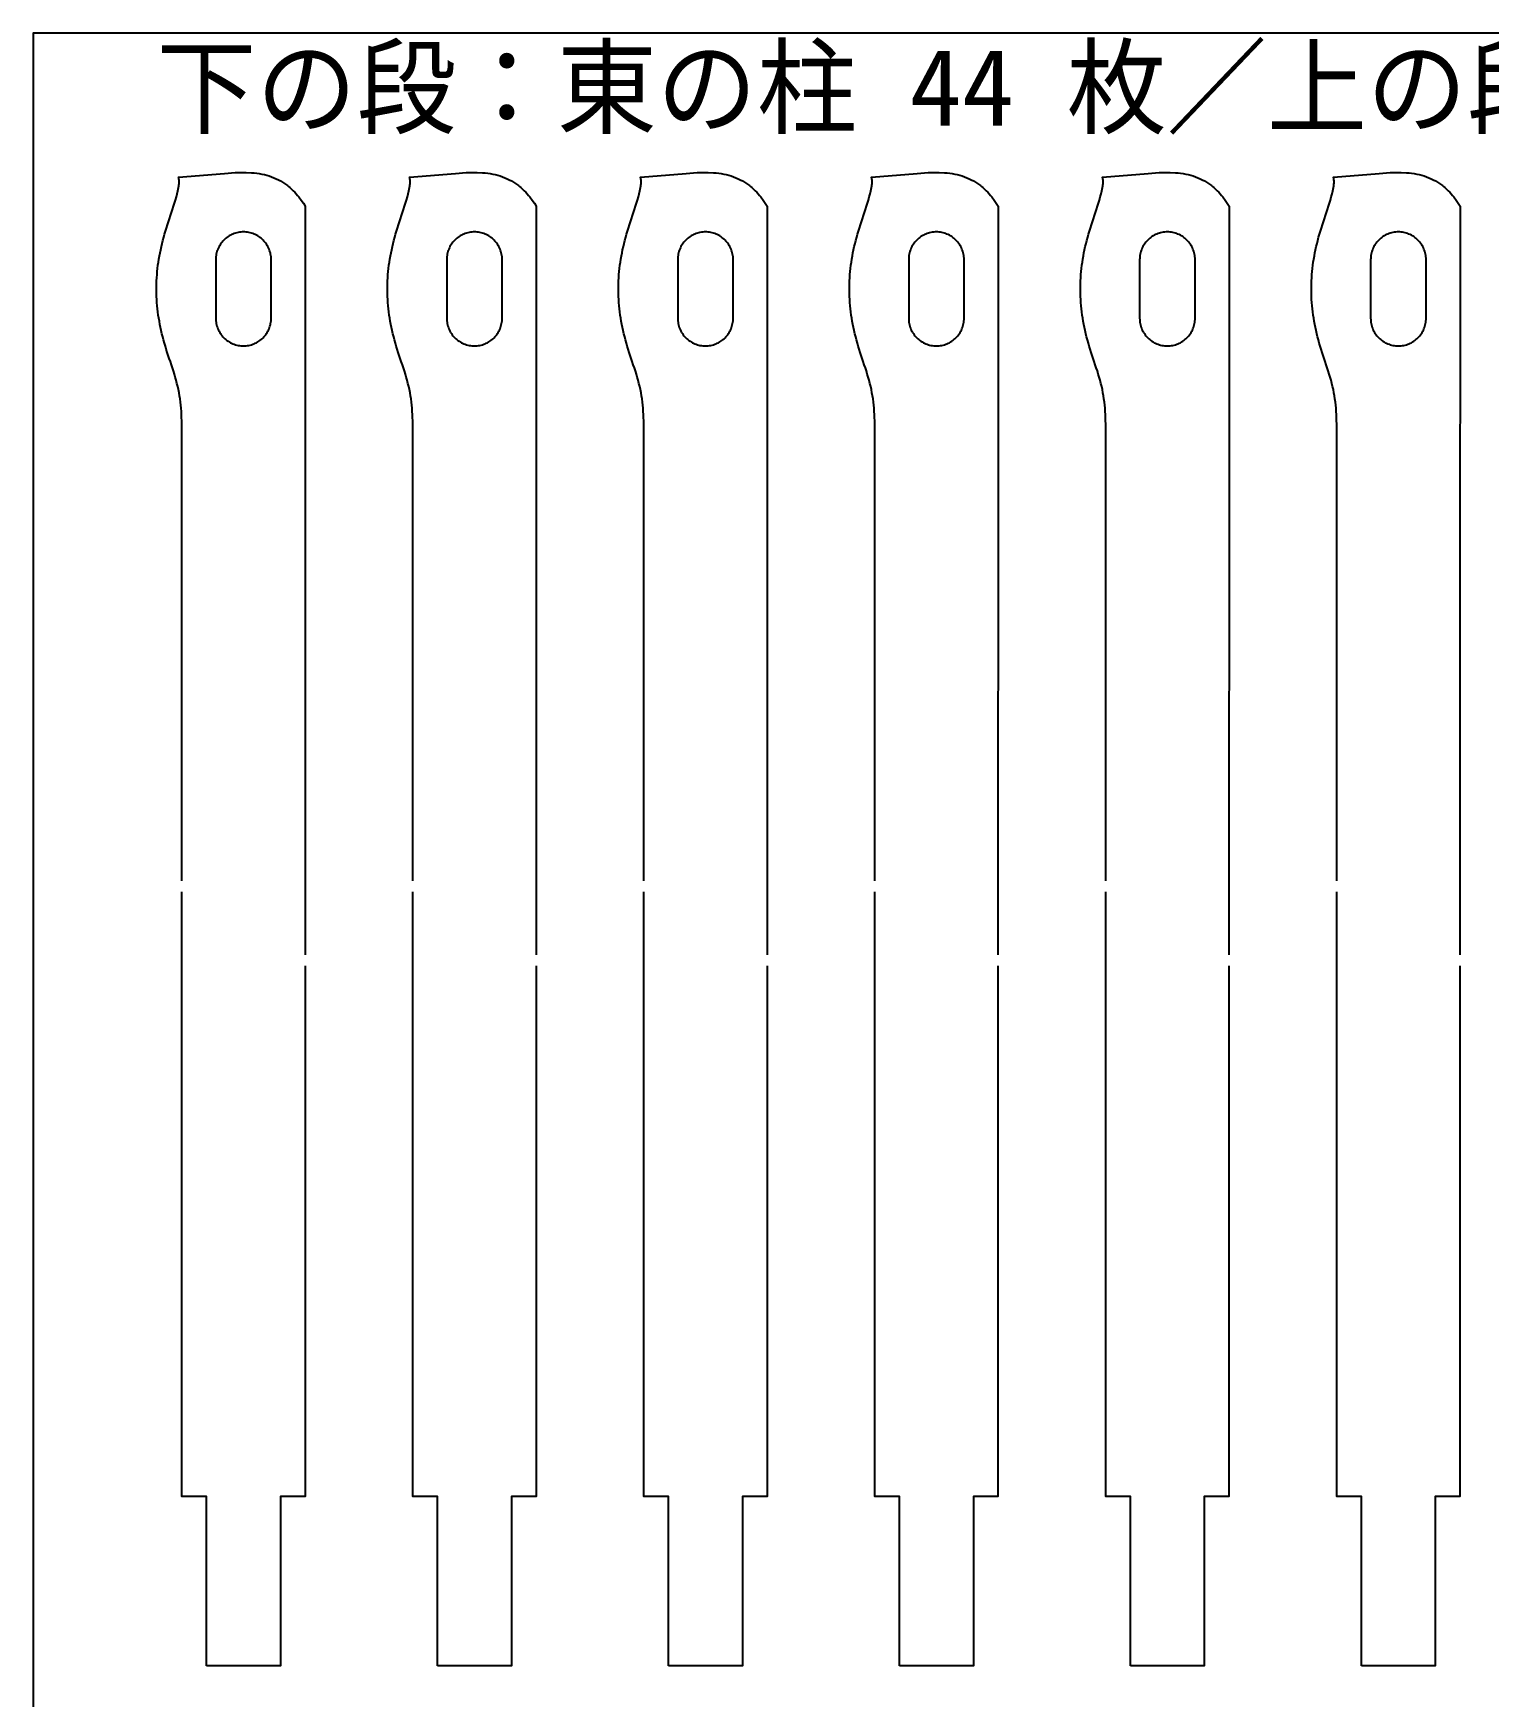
# Model space of a CAD drawing. Header units: millimetres. Extents: x 0 to 340, y 0 to 100.
# Drawn here: x 0 to 47.3, y 46 to 100 of the extents above; entities that cross this region are included whole.
import ezdxf

# ---------------------------------------------------------------- set-up
doc = ezdxf.new("R2010")
doc.units = ezdxf.units.MM
doc.layers.add('CUT_red', color=1, linetype='Continuous', true_color=0xff0000)
doc.layers.add('REF_delete', color=7, linetype='Continuous')

msp = doc.modelspace()

# ---------------------------------------------------------------- linework, layer by layer
at = {"layer": 'CUT_red', "true_color": 0xff0000}
for points in [[(4.825, 72.482), (4.825, 87.12), (4.823, 87.322), (4.821, 87.422), (4.818, 87.523), (4.814, 87.624), (4.808, 87.725), (4.801, 87.826), (4.792, 87.927), (4.781, 88.028), (4.767, 88.129), (4.752, 88.23), (4.734, 88.331), (4.714, 88.431), (4.692, 88.532), (4.667, 88.633), (4.641, 88.734), (4.612, 88.835), (4.582, 88.936), (4.551, 89.037), (4.518, 89.138), (4.484, 89.239), (4.451, 89.34), (4.417, 89.441), (4.384, 89.541), (4.351, 89.642), (4.32, 89.743), (4.289, 89.844), (4.259, 89.945), (4.231, 90.046), (4.204, 90.147), (4.179, 90.248), (4.155, 90.349), (4.133, 90.449), (4.113, 90.55), (4.094, 90.651), (4.077, 90.752), (4.061, 90.853), (4.047, 90.954), (4.035, 91.055), (4.025, 91.156), (4.016, 91.257), (4.01, 91.358), (4.004, 91.459), (4.001, 91.559), (4, 91.66), (4, 91.761), (4.002, 91.862), (4.005, 91.963), (4.011, 92.064), (4.018, 92.165), (4.027, 92.266), (4.038, 92.367), (4.05, 92.468), (4.064, 92.568), (4.08, 92.669), (4.098, 92.77), (4.117, 92.871), (4.138, 92.972), (4.16, 93.073), (4.184, 93.174), (4.21, 93.275), (4.237, 93.376), (4.266, 93.476), (4.295, 93.577), (4.326, 93.678), (4.358, 93.779), (4.391, 93.88), (4.424, 93.981), (4.458, 94.082), (4.492, 94.183), (4.525, 94.284), (4.557, 94.385), (4.589, 94.486), (4.619, 94.586), (4.647, 94.687), (4.673, 94.788), (4.697, 94.889), (4.72, 94.996), (4.729, 95.05), (4.732, 95.077), (4.735, 95.104), (4.737, 95.131), (4.738, 95.158), (4.738, 95.186), (4.737, 95.213), (4.735, 95.241), (4.731, 95.269), (4.725, 95.296), (4.722, 95.31), (4.719, 95.324), (6.205, 95.448), (6.561, 95.475), (6.737, 95.481), (6.913, 95.482), (7.086, 95.474), (7.171, 95.466), (7.256, 95.456), (7.339, 95.444), (7.422, 95.429), (7.503, 95.411), (7.583, 95.39), (7.661, 95.367), (7.738, 95.34), (7.813, 95.311), (7.887, 95.279), (7.958, 95.245), (8.028, 95.207), (8.096, 95.167), (8.162, 95.124), (8.226, 95.079), (8.257, 95.056), (8.287, 95.031), (8.334, 94.99), (8.443, 94.889), (8.492, 94.839), (8.538, 94.788), (8.582, 94.738), (8.624, 94.687), (8.7, 94.586), (8.77, 94.486), (8.829, 94.385), (8.829, 94.284), (8.829, 94.183), (8.829, 94.082), (8.829, 93.981), (8.829, 93.88), (8.829, 93.779), (8.829, 93.678), (8.829, 93.577), (8.829, 93.476), (8.829, 93.376), (8.829, 93.275), (8.829, 93.174), (8.829, 93.073), (8.829, 92.972), (8.829, 92.871), (8.829, 92.77), (8.829, 92.669), (8.829, 92.568), (8.829, 92.468), (8.829, 92.367), (8.829, 92.266), (8.829, 92.165), (8.829, 92.064), (8.829, 91.963), (8.829, 91.913), (8.829, 91.887), (8.829, 91.862), (8.829, 91.811), (8.829, 91.799), (8.829, 91.786), (8.829, 91.774), (8.829, 91.767), (8.829, 91.761), (8.829, 91.66), (8.829, 91.654), (8.829, 91.648), (8.829, 91.642), (8.829, 91.635), (8.829, 91.623), (8.829, 91.61), (8.829, 91.559), (8.829, 91.459), (8.829, 91.358), (8.829, 91.257), (8.829, 91.156), (8.829, 91.055), (8.829, 90.954), (8.829, 90.853), (8.829, 90.752), (8.829, 90.651), (8.829, 90.55), (8.829, 90.449), (8.829, 90.349), (8.829, 90.248), (8.829, 90.147), (8.829, 90.046), (8.829, 89.945), (8.829, 89.844), (8.829, 89.743), (8.829, 89.642), (8.829, 89.541), (8.829, 89.441), (8.829, 89.34), (8.829, 89.239), (8.829, 89.138), (8.829, 89.037), (8.829, 88.936), (8.829, 88.835), (8.829, 88.734), (8.829, 88.633), (8.829, 88.532), (8.829, 88.431), (8.829, 88.331), (8.829, 88.23), (8.829, 88.129), (8.829, 88.028), (8.829, 87.927), (8.829, 87.826), (8.829, 87.725), (8.829, 87.624), (8.829, 87.523), (8.829, 87.422), (8.826, 87.221), (8.825, 70.082)], [(12.325, 72.482), (12.325, 87.12), (12.323, 87.322), (12.321, 87.422), (12.318, 87.523), (12.314, 87.624), (12.308, 87.725), (12.301, 87.826), (12.292, 87.927), (12.281, 88.028), (12.267, 88.129), (12.252, 88.23), (12.234, 88.331), (12.214, 88.431), (12.192, 88.532), (12.167, 88.633), (12.141, 88.734), (12.112, 88.835), (12.082, 88.936), (12.051, 89.037), (12.018, 89.138), (11.984, 89.239), (11.951, 89.34), (11.917, 89.441), (11.884, 89.541), (11.851, 89.642), (11.82, 89.743), (11.789, 89.844), (11.759, 89.945), (11.731, 90.046), (11.704, 90.147), (11.679, 90.248), (11.655, 90.349), (11.633, 90.449), (11.613, 90.55), (11.594, 90.651), (11.577, 90.752), (11.561, 90.853), (11.547, 90.954), (11.535, 91.055), (11.525, 91.156), (11.516, 91.257), (11.51, 91.358), (11.504, 91.459), (11.501, 91.559), (11.5, 91.66), (11.5, 91.761), (11.502, 91.862), (11.505, 91.963), (11.511, 92.064), (11.518, 92.165), (11.527, 92.266), (11.538, 92.367), (11.55, 92.468), (11.564, 92.568), (11.58, 92.669), (11.598, 92.77), (11.617, 92.871), (11.638, 92.972), (11.66, 93.073), (11.684, 93.174), (11.71, 93.275), (11.737, 93.376), (11.766, 93.476), (11.795, 93.577), (11.826, 93.678), (11.858, 93.779), (11.891, 93.88), (11.924, 93.981), (11.958, 94.082), (11.992, 94.183), (12.025, 94.284), (12.057, 94.385), (12.089, 94.486), (12.119, 94.586), (12.147, 94.687), (12.173, 94.788), (12.197, 94.889), (12.22, 94.996), (12.229, 95.05), (12.232, 95.077), (12.235, 95.104), (12.237, 95.131), (12.238, 95.158), (12.238, 95.186), (12.237, 95.213), (12.235, 95.241), (12.231, 95.269), (12.225, 95.296), (12.222, 95.31), (12.219, 95.324), (13.705, 95.448), (14.061, 95.475), (14.237, 95.481), (14.413, 95.482), (14.586, 95.474), (14.671, 95.466), (14.756, 95.456), (14.839, 95.444), (14.922, 95.429), (15.003, 95.411), (15.083, 95.39), (15.161, 95.367), (15.238, 95.34), (15.313, 95.311), (15.387, 95.279), (15.458, 95.245), (15.528, 95.207), (15.596, 95.167), (15.662, 95.124), (15.726, 95.079), (15.757, 95.056), (15.787, 95.031), (15.834, 94.99), (15.943, 94.889), (15.992, 94.839), (16.038, 94.788), (16.082, 94.738), (16.124, 94.687), (16.2, 94.586), (16.27, 94.486), (16.329, 94.385), (16.329, 94.284), (16.329, 94.183), (16.329, 94.082), (16.329, 93.981), (16.329, 93.88), (16.329, 93.779), (16.329, 93.678), (16.329, 93.577), (16.329, 93.476), (16.329, 93.376), (16.329, 93.275), (16.329, 93.174), (16.329, 93.073), (16.329, 92.972), (16.329, 92.871), (16.329, 92.77), (16.329, 92.669), (16.329, 92.568), (16.329, 92.468), (16.329, 92.367), (16.329, 92.266), (16.329, 92.165), (16.329, 92.064), (16.329, 91.963), (16.329, 91.913), (16.329, 91.887), (16.329, 91.862), (16.329, 91.811), (16.329, 91.799), (16.329, 91.786), (16.329, 91.774), (16.329, 91.767), (16.329, 91.761), (16.329, 91.66), (16.329, 91.654), (16.329, 91.648), (16.329, 91.642), (16.329, 91.635), (16.329, 91.623), (16.329, 91.61), (16.329, 91.559), (16.329, 91.459), (16.329, 91.358), (16.329, 91.257), (16.329, 91.156), (16.329, 91.055), (16.329, 90.954), (16.329, 90.853), (16.329, 90.752), (16.329, 90.651), (16.329, 90.55), (16.329, 90.449), (16.329, 90.349), (16.329, 90.248), (16.329, 90.147), (16.329, 90.046), (16.329, 89.945), (16.329, 89.844), (16.329, 89.743), (16.329, 89.642), (16.329, 89.541), (16.329, 89.441), (16.329, 89.34), (16.329, 89.239), (16.329, 89.138), (16.329, 89.037), (16.329, 88.936), (16.329, 88.835), (16.329, 88.734), (16.329, 88.633), (16.329, 88.532), (16.329, 88.431), (16.329, 88.331), (16.329, 88.23), (16.329, 88.129), (16.329, 88.028), (16.329, 87.927), (16.329, 87.826), (16.329, 87.725), (16.329, 87.624), (16.329, 87.523), (16.329, 87.422), (16.326, 87.221), (16.325, 70.082)], [(19.825, 72.482), (19.825, 87.12), (19.823, 87.322), (19.821, 87.422), (19.818, 87.523), (19.814, 87.624), (19.808, 87.725), (19.801, 87.826), (19.792, 87.927), (19.781, 88.028), (19.767, 88.129), (19.752, 88.23), (19.734, 88.331), (19.714, 88.431), (19.692, 88.532), (19.667, 88.633), (19.641, 88.734), (19.612, 88.835), (19.582, 88.936), (19.551, 89.037), (19.518, 89.138), (19.484, 89.239), (19.451, 89.34), (19.417, 89.441), (19.384, 89.541), (19.351, 89.642), (19.32, 89.743), (19.289, 89.844), (19.259, 89.945), (19.231, 90.046), (19.204, 90.147), (19.179, 90.248), (19.155, 90.349), (19.133, 90.449), (19.113, 90.55), (19.094, 90.651), (19.077, 90.752), (19.061, 90.853), (19.047, 90.954), (19.035, 91.055), (19.025, 91.156), (19.016, 91.257), (19.01, 91.358), (19.004, 91.459), (19.001, 91.559), (19, 91.66), (19, 91.761), (19.002, 91.862), (19.005, 91.963), (19.011, 92.064), (19.018, 92.165), (19.027, 92.266), (19.038, 92.367), (19.05, 92.468), (19.064, 92.568), (19.08, 92.669), (19.098, 92.77), (19.117, 92.871), (19.138, 92.972), (19.16, 93.073), (19.184, 93.174), (19.21, 93.275), (19.237, 93.376), (19.266, 93.476), (19.295, 93.577), (19.326, 93.678), (19.358, 93.779), (19.391, 93.88), (19.424, 93.981), (19.458, 94.082), (19.492, 94.183), (19.525, 94.284), (19.557, 94.385), (19.589, 94.486), (19.619, 94.586), (19.647, 94.687), (19.673, 94.788), (19.697, 94.889), (19.72, 94.996), (19.729, 95.05), (19.732, 95.077), (19.735, 95.104), (19.737, 95.131), (19.738, 95.158), (19.738, 95.186), (19.737, 95.213), (19.735, 95.241), (19.731, 95.269), (19.725, 95.296), (19.722, 95.31), (19.719, 95.324), (21.205, 95.448), (21.561, 95.475), (21.737, 95.481), (21.913, 95.482), (22.086, 95.474), (22.171, 95.466), (22.256, 95.456), (22.339, 95.444), (22.422, 95.429), (22.503, 95.411), (22.583, 95.39), (22.661, 95.367), (22.738, 95.34), (22.813, 95.311), (22.887, 95.279), (22.958, 95.245), (23.028, 95.207), (23.096, 95.167), (23.162, 95.124), (23.226, 95.079), (23.257, 95.056), (23.287, 95.031), (23.334, 94.99), (23.443, 94.889), (23.492, 94.839), (23.538, 94.788), (23.582, 94.738), (23.624, 94.687), (23.7, 94.586), (23.77, 94.486), (23.829, 94.385), (23.829, 94.284), (23.829, 94.183), (23.829, 94.082), (23.829, 93.981), (23.829, 93.88), (23.829, 93.779), (23.829, 93.678), (23.829, 93.577), (23.829, 93.476), (23.829, 93.376), (23.829, 93.275), (23.829, 93.174), (23.829, 93.073), (23.829, 92.972), (23.829, 92.871), (23.829, 92.77), (23.829, 92.669), (23.829, 92.568), (23.829, 92.468), (23.829, 92.367), (23.829, 92.266), (23.829, 92.165), (23.829, 92.064), (23.829, 91.963), (23.829, 91.913), (23.829, 91.887), (23.829, 91.862), (23.829, 91.811), (23.829, 91.799), (23.829, 91.786), (23.829, 91.774), (23.829, 91.767), (23.829, 91.761), (23.829, 91.66), (23.829, 91.654), (23.829, 91.648), (23.829, 91.642), (23.829, 91.635), (23.829, 91.623), (23.829, 91.61), (23.829, 91.559), (23.829, 91.459), (23.829, 91.358), (23.829, 91.257), (23.829, 91.156), (23.829, 91.055), (23.829, 90.954), (23.829, 90.853), (23.829, 90.752), (23.829, 90.651), (23.829, 90.55), (23.829, 90.449), (23.829, 90.349), (23.829, 90.248), (23.829, 90.147), (23.829, 90.046), (23.829, 89.945), (23.829, 89.844), (23.829, 89.743), (23.829, 89.642), (23.829, 89.541), (23.829, 89.441), (23.829, 89.34), (23.829, 89.239), (23.829, 89.138), (23.829, 89.037), (23.829, 88.936), (23.829, 88.835), (23.829, 88.734), (23.829, 88.633), (23.829, 88.532), (23.829, 88.431), (23.829, 88.331), (23.829, 88.23), (23.829, 88.129), (23.829, 88.028), (23.829, 87.927), (23.829, 87.826), (23.829, 87.725), (23.829, 87.624), (23.829, 87.523), (23.829, 87.422), (23.826, 87.221), (23.825, 70.082)], [(27.325, 72.482), (27.325, 87.12), (27.323, 87.322), (27.321, 87.422), (27.318, 87.523), (27.314, 87.624), (27.308, 87.725), (27.301, 87.826), (27.292, 87.927), (27.281, 88.028), (27.267, 88.129), (27.252, 88.23), (27.234, 88.331), (27.214, 88.431), (27.192, 88.532), (27.167, 88.633), (27.141, 88.734), (27.112, 88.835), (27.082, 88.936), (27.051, 89.037), (27.018, 89.138), (26.984, 89.239), (26.951, 89.34), (26.917, 89.441), (26.884, 89.541), (26.851, 89.642), (26.82, 89.743), (26.789, 89.844), (26.759, 89.945), (26.731, 90.046), (26.704, 90.147), (26.679, 90.248), (26.655, 90.349), (26.633, 90.449), (26.613, 90.55), (26.594, 90.651), (26.577, 90.752), (26.561, 90.853), (26.547, 90.954), (26.535, 91.055), (26.525, 91.156), (26.516, 91.257), (26.51, 91.358), (26.504, 91.459), (26.501, 91.559), (26.5, 91.66), (26.5, 91.761), (26.502, 91.862), (26.505, 91.963), (26.511, 92.064), (26.518, 92.165), (26.527, 92.266), (26.538, 92.367), (26.55, 92.468), (26.564, 92.568), (26.58, 92.669), (26.598, 92.77), (26.617, 92.871), (26.638, 92.972), (26.66, 93.073), (26.684, 93.174), (26.71, 93.275), (26.737, 93.376), (26.766, 93.476), (26.795, 93.577), (26.826, 93.678), (26.858, 93.779), (26.891, 93.88), (26.924, 93.981), (26.958, 94.082), (26.992, 94.183), (27.025, 94.284), (27.057, 94.385), (27.089, 94.486), (27.119, 94.586), (27.147, 94.687), (27.173, 94.788), (27.197, 94.889), (27.22, 94.996), (27.229, 95.05), (27.232, 95.077), (27.235, 95.104), (27.237, 95.131), (27.238, 95.158), (27.238, 95.186), (27.237, 95.213), (27.235, 95.241), (27.231, 95.269), (27.225, 95.296), (27.222, 95.31), (27.219, 95.324), (28.705, 95.448), (29.061, 95.475), (29.237, 95.481), (29.413, 95.482), (29.586, 95.474), (29.671, 95.466), (29.756, 95.456), (29.839, 95.444), (29.922, 95.429), (30.003, 95.411), (30.083, 95.39), (30.161, 95.367), (30.238, 95.34), (30.313, 95.311), (30.387, 95.279), (30.458, 95.245), (30.528, 95.207), (30.596, 95.167), (30.662, 95.124), (30.726, 95.079), (30.757, 95.056), (30.787, 95.031), (30.834, 94.99), (30.943, 94.889), (30.992, 94.839), (31.038, 94.788), (31.082, 94.738), (31.124, 94.687), (31.2, 94.586), (31.27, 94.486), (31.329, 94.385), (31.329, 94.284), (31.329, 94.183), (31.329, 94.082), (31.329, 93.981), (31.329, 93.88), (31.329, 93.779), (31.329, 93.678), (31.329, 93.577), (31.329, 93.476), (31.329, 93.376), (31.329, 93.275), (31.329, 93.174), (31.329, 93.073), (31.329, 92.972), (31.329, 92.871), (31.329, 92.77), (31.329, 92.669), (31.329, 92.568), (31.329, 92.468), (31.329, 92.367), (31.329, 92.266), (31.329, 92.165), (31.329, 92.064), (31.329, 91.963), (31.329, 91.913), (31.329, 91.887), (31.329, 91.862), (31.329, 91.811), (31.329, 91.799), (31.329, 91.786), (31.329, 91.774), (31.329, 91.767), (31.329, 91.761), (31.329, 91.66), (31.329, 91.654), (31.329, 91.648), (31.329, 91.642), (31.329, 91.635), (31.329, 91.623), (31.329, 91.61), (31.329, 91.559), (31.329, 91.459), (31.329, 91.358), (31.329, 91.257), (31.329, 91.156), (31.329, 91.055), (31.329, 90.954), (31.329, 90.853), (31.329, 90.752), (31.329, 90.651), (31.329, 90.55), (31.329, 90.449), (31.329, 90.349), (31.329, 90.248), (31.329, 90.147), (31.329, 90.046), (31.329, 89.945), (31.329, 89.844), (31.329, 89.743), (31.329, 89.642), (31.329, 89.541), (31.329, 89.441), (31.329, 89.34), (31.329, 89.239), (31.329, 89.138), (31.329, 89.037), (31.329, 88.936), (31.329, 88.835), (31.329, 88.734), (31.329, 88.633), (31.329, 88.532), (31.329, 88.431), (31.329, 88.331), (31.329, 88.23), (31.329, 88.129), (31.329, 88.028), (31.329, 87.927), (31.329, 87.826), (31.329, 87.725), (31.329, 87.624), (31.329, 87.523), (31.329, 87.422), (31.326, 87.221), (31.325, 70.082)], [(34.825, 72.482), (34.825, 87.12), (34.823, 87.322), (34.821, 87.422), (34.818, 87.523), (34.814, 87.624), (34.808, 87.725), (34.801, 87.826), (34.792, 87.927), (34.781, 88.028), (34.767, 88.129), (34.752, 88.23), (34.734, 88.331), (34.714, 88.431), (34.692, 88.532), (34.667, 88.633), (34.641, 88.734), (34.612, 88.835), (34.582, 88.936), (34.551, 89.037), (34.518, 89.138), (34.484, 89.239), (34.451, 89.34), (34.417, 89.441), (34.384, 89.541), (34.351, 89.642), (34.32, 89.743), (34.289, 89.844), (34.259, 89.945), (34.231, 90.046), (34.204, 90.147), (34.179, 90.248), (34.155, 90.349), (34.133, 90.449), (34.113, 90.55), (34.094, 90.651), (34.077, 90.752), (34.061, 90.853), (34.047, 90.954), (34.035, 91.055), (34.025, 91.156), (34.016, 91.257), (34.01, 91.358), (34.004, 91.459), (34.001, 91.559), (34, 91.66), (34, 91.761), (34.002, 91.862), (34.005, 91.963), (34.011, 92.064), (34.018, 92.165), (34.027, 92.266), (34.038, 92.367), (34.05, 92.468), (34.064, 92.568), (34.08, 92.669), (34.098, 92.77), (34.117, 92.871), (34.138, 92.972), (34.16, 93.073), (34.184, 93.174), (34.21, 93.275), (34.237, 93.376), (34.266, 93.476), (34.295, 93.577), (34.326, 93.678), (34.358, 93.779), (34.391, 93.88), (34.424, 93.981), (34.458, 94.082), (34.492, 94.183), (34.525, 94.284), (34.557, 94.385), (34.589, 94.486), (34.619, 94.586), (34.647, 94.687), (34.673, 94.788), (34.697, 94.889), (34.72, 94.996), (34.729, 95.05), (34.732, 95.077), (34.735, 95.104), (34.737, 95.131), (34.738, 95.158), (34.738, 95.186), (34.737, 95.213), (34.735, 95.241), (34.731, 95.269), (34.725, 95.296), (34.722, 95.31), (34.719, 95.324), (36.205, 95.448), (36.561, 95.475), (36.737, 95.481), (36.913, 95.482), (37.086, 95.474), (37.171, 95.466), (37.256, 95.456), (37.339, 95.444), (37.422, 95.429), (37.503, 95.411), (37.583, 95.39), (37.661, 95.367), (37.738, 95.34), (37.813, 95.311), (37.887, 95.279), (37.958, 95.245), (38.028, 95.207), (38.096, 95.167), (38.162, 95.124), (38.226, 95.079), (38.257, 95.056), (38.287, 95.031), (38.334, 94.99), (38.443, 94.889), (38.492, 94.839), (38.538, 94.788), (38.582, 94.738), (38.624, 94.687), (38.7, 94.586), (38.77, 94.486), (38.829, 94.385), (38.829, 94.284), (38.829, 94.183), (38.829, 94.082), (38.829, 93.981), (38.829, 93.88), (38.829, 93.779), (38.829, 93.678), (38.829, 93.577), (38.829, 93.476), (38.829, 93.376), (38.829, 93.275), (38.829, 93.174), (38.829, 93.073), (38.829, 92.972), (38.829, 92.871), (38.829, 92.77), (38.829, 92.669), (38.829, 92.568), (38.829, 92.468), (38.829, 92.367), (38.829, 92.266), (38.829, 92.165), (38.829, 92.064), (38.829, 91.963), (38.829, 91.913), (38.829, 91.887), (38.829, 91.862), (38.829, 91.811), (38.829, 91.799), (38.829, 91.786), (38.829, 91.774), (38.829, 91.767), (38.829, 91.761), (38.829, 91.66), (38.829, 91.654), (38.829, 91.648), (38.829, 91.642), (38.829, 91.635), (38.829, 91.623), (38.829, 91.61), (38.829, 91.559), (38.829, 91.459), (38.829, 91.358), (38.829, 91.257), (38.829, 91.156), (38.829, 91.055), (38.829, 90.954), (38.829, 90.853), (38.829, 90.752), (38.829, 90.651), (38.829, 90.55), (38.829, 90.449), (38.829, 90.349), (38.829, 90.248), (38.829, 90.147), (38.829, 90.046), (38.829, 89.945), (38.829, 89.844), (38.829, 89.743), (38.829, 89.642), (38.829, 89.541), (38.829, 89.441), (38.829, 89.34), (38.829, 89.239), (38.829, 89.138), (38.829, 89.037), (38.829, 88.936), (38.829, 88.835), (38.829, 88.734), (38.829, 88.633), (38.829, 88.532), (38.829, 88.431), (38.829, 88.331), (38.829, 88.23), (38.829, 88.129), (38.829, 88.028), (38.829, 87.927), (38.829, 87.826), (38.829, 87.725), (38.829, 87.624), (38.829, 87.523), (38.829, 87.422), (38.826, 87.221), (38.825, 70.082)], [(42.325, 72.482), (42.325, 87.12), (42.323, 87.322), (42.321, 87.422), (42.318, 87.523), (42.314, 87.624), (42.308, 87.725), (42.301, 87.826), (42.292, 87.927), (42.281, 88.028), (42.267, 88.129), (42.252, 88.23), (42.234, 88.331), (42.214, 88.431), (42.192, 88.532), (42.167, 88.633), (42.141, 88.734), (42.112, 88.835), (42.082, 88.936), (42.051, 89.037), (42.018, 89.138), (41.984, 89.239), (41.951, 89.34), (41.917, 89.441), (41.884, 89.541), (41.851, 89.642), (41.82, 89.743), (41.789, 89.844), (41.759, 89.945), (41.731, 90.046), (41.704, 90.147), (41.679, 90.248), (41.655, 90.349), (41.633, 90.449), (41.613, 90.55), (41.594, 90.651), (41.577, 90.752), (41.561, 90.853), (41.547, 90.954), (41.535, 91.055), (41.525, 91.156), (41.516, 91.257), (41.51, 91.358), (41.504, 91.459), (41.501, 91.559), (41.5, 91.66), (41.5, 91.761), (41.502, 91.862), (41.505, 91.963), (41.511, 92.064), (41.518, 92.165), (41.527, 92.266), (41.538, 92.367), (41.55, 92.468), (41.564, 92.568), (41.58, 92.669), (41.598, 92.77), (41.617, 92.871), (41.638, 92.972), (41.66, 93.073), (41.684, 93.174), (41.71, 93.275), (41.737, 93.376), (41.766, 93.476), (41.795, 93.577), (41.826, 93.678), (41.858, 93.779), (41.891, 93.88), (41.924, 93.981), (41.958, 94.082), (41.992, 94.183), (42.025, 94.284), (42.057, 94.385), (42.089, 94.486), (42.119, 94.586), (42.147, 94.687), (42.173, 94.788), (42.197, 94.889), (42.22, 94.996), (42.229, 95.05), (42.232, 95.077), (42.235, 95.104), (42.237, 95.131), (42.238, 95.158), (42.238, 95.186), (42.237, 95.213), (42.235, 95.241), (42.231, 95.269), (42.225, 95.296), (42.222, 95.31), (42.219, 95.324), (43.705, 95.448), (44.061, 95.475), (44.237, 95.481), (44.413, 95.482), (44.586, 95.474), (44.671, 95.466), (44.756, 95.456), (44.839, 95.444), (44.922, 95.429), (45.003, 95.411), (45.083, 95.39), (45.161, 95.367), (45.238, 95.34), (45.313, 95.311), (45.387, 95.279), (45.458, 95.245), (45.528, 95.207), (45.596, 95.167), (45.662, 95.124), (45.726, 95.079), (45.757, 95.056), (45.787, 95.031), (45.834, 94.99), (45.943, 94.889), (45.992, 94.839), (46.038, 94.788), (46.082, 94.738), (46.124, 94.687), (46.2, 94.586), (46.27, 94.486), (46.329, 94.385), (46.329, 94.284), (46.329, 94.183), (46.329, 94.082), (46.329, 93.981), (46.329, 93.88), (46.329, 93.779), (46.329, 93.678), (46.329, 93.577), (46.329, 93.476), (46.329, 93.376), (46.329, 93.275), (46.329, 93.174), (46.329, 93.073), (46.329, 92.972), (46.329, 92.871), (46.329, 92.77), (46.329, 92.669), (46.329, 92.568), (46.329, 92.468), (46.329, 92.367), (46.329, 92.266), (46.329, 92.165), (46.329, 92.064), (46.329, 91.963), (46.329, 91.913), (46.329, 91.887), (46.329, 91.862), (46.329, 91.811), (46.329, 91.799), (46.329, 91.786), (46.329, 91.774), (46.329, 91.767), (46.329, 91.761), (46.329, 91.66), (46.329, 91.654), (46.329, 91.648), (46.329, 91.642), (46.329, 91.635), (46.329, 91.623), (46.329, 91.61), (46.329, 91.559), (46.329, 91.459), (46.329, 91.358), (46.329, 91.257), (46.329, 91.156), (46.329, 91.055), (46.329, 90.954), (46.329, 90.853), (46.329, 90.752), (46.329, 90.651), (46.329, 90.55), (46.329, 90.449), (46.329, 90.349), (46.329, 90.248), (46.329, 90.147), (46.329, 90.046), (46.329, 89.945), (46.329, 89.844), (46.329, 89.743), (46.329, 89.642), (46.329, 89.541), (46.329, 89.441), (46.329, 89.34), (46.329, 89.239), (46.329, 89.138), (46.329, 89.037), (46.329, 88.936), (46.329, 88.835), (46.329, 88.734), (46.329, 88.633), (46.329, 88.532), (46.329, 88.431), (46.329, 88.331), (46.329, 88.23), (46.329, 88.129), (46.329, 88.028), (46.329, 87.927), (46.329, 87.826), (46.329, 87.725), (46.329, 87.624), (46.329, 87.523), (46.329, 87.422), (46.326, 87.221), (46.325, 70.082)], [(7.725, 90.75), (7.725, 92.65), (7.724, 92.694), (7.721, 92.738), (7.715, 92.782), (7.708, 92.826), (7.698, 92.869), (7.686, 92.911), (7.672, 92.953), (7.656, 92.994), (7.639, 93.035), (7.619, 93.074), (7.597, 93.113), (7.573, 93.15), (7.548, 93.186), (7.521, 93.221), (7.492, 93.254), (7.461, 93.286), (7.429, 93.317), (7.396, 93.346), (7.361, 93.373), (7.325, 93.398), (7.288, 93.422), (7.249, 93.444), (7.21, 93.464), (7.169, 93.481), (7.128, 93.497), (7.086, 93.511), (7.044, 93.523), (7.001, 93.533), (6.957, 93.54), (6.913, 93.546), (6.869, 93.549), (6.825, 93.55), (6.781, 93.549), (6.737, 93.546), (6.693, 93.54), (6.649, 93.533), (6.606, 93.523), (6.564, 93.511), (6.522, 93.497), (6.481, 93.481), (6.44, 93.464), (6.401, 93.444), (6.362, 93.422), (6.325, 93.398), (6.289, 93.373), (6.254, 93.346), (6.221, 93.317), (6.189, 93.286), (6.158, 93.254), (6.129, 93.221), (6.102, 93.186), (6.077, 93.15), (6.053, 93.113), (6.031, 93.074), (6.011, 93.035), (5.994, 92.994), (5.978, 92.953), (5.964, 92.911), (5.952, 92.869), (5.942, 92.826), (5.935, 92.782), (5.929, 92.738), (5.926, 92.694), (5.925, 92.65), (5.925, 90.75), (5.926, 90.706), (5.929, 90.662), (5.935, 90.618), (5.942, 90.574), (5.952, 90.531), (5.964, 90.489), (5.978, 90.447), (5.994, 90.406), (6.011, 90.365), (6.031, 90.326), (6.053, 90.287), (6.077, 90.25), (6.102, 90.214), (6.129, 90.179), (6.158, 90.146), (6.189, 90.114), (6.221, 90.083), (6.254, 90.054), (6.289, 90.027), (6.325, 90.002), (6.362, 89.978), (6.401, 89.956), (6.44, 89.936), (6.481, 89.919), (6.522, 89.903), (6.564, 89.889), (6.606, 89.877), (6.649, 89.867), (6.693, 89.86), (6.737, 89.854), (6.781, 89.851), (6.825, 89.85), (6.869, 89.851), (6.913, 89.854), (6.957, 89.86), (7.001, 89.867), (7.044, 89.877), (7.086, 89.889), (7.128, 89.903), (7.169, 89.919), (7.21, 89.936), (7.249, 89.956), (7.288, 89.978), (7.325, 90.002), (7.361, 90.027), (7.396, 90.054), (7.429, 90.083), (7.461, 90.114), (7.492, 90.146), (7.521, 90.179), (7.548, 90.214), (7.573, 90.25), (7.597, 90.287), (7.619, 90.326), (7.639, 90.365), (7.656, 90.406), (7.672, 90.447), (7.686, 90.489), (7.698, 90.531), (7.708, 90.574), (7.715, 90.618), (7.721, 90.662), (7.724, 90.706), (7.725, 90.75)], [(15.225, 90.75), (15.225, 92.65), (15.224, 92.694), (15.221, 92.738), (15.215, 92.782), (15.208, 92.826), (15.198, 92.869), (15.186, 92.911), (15.172, 92.953), (15.156, 92.994), (15.139, 93.035), (15.119, 93.074), (15.097, 93.113), (15.073, 93.15), (15.048, 93.186), (15.021, 93.221), (14.992, 93.254), (14.961, 93.286), (14.929, 93.317), (14.896, 93.346), (14.861, 93.373), (14.825, 93.398), (14.788, 93.422), (14.749, 93.444), (14.71, 93.464), (14.669, 93.481), (14.628, 93.497), (14.586, 93.511), (14.544, 93.523), (14.501, 93.533), (14.457, 93.54), (14.413, 93.546), (14.369, 93.549), (14.325, 93.55), (14.281, 93.549), (14.237, 93.546), (14.193, 93.54), (14.149, 93.533), (14.106, 93.523), (14.064, 93.511), (14.022, 93.497), (13.981, 93.481), (13.94, 93.464), (13.901, 93.444), (13.862, 93.422), (13.825, 93.398), (13.789, 93.373), (13.754, 93.346), (13.721, 93.317), (13.689, 93.286), (13.658, 93.254), (13.629, 93.221), (13.602, 93.186), (13.577, 93.15), (13.553, 93.113), (13.531, 93.074), (13.511, 93.035), (13.494, 92.994), (13.478, 92.953), (13.464, 92.911), (13.452, 92.869), (13.442, 92.826), (13.435, 92.782), (13.429, 92.738), (13.426, 92.694), (13.425, 92.65), (13.425, 90.75), (13.426, 90.706), (13.429, 90.662), (13.435, 90.618), (13.442, 90.574), (13.452, 90.531), (13.464, 90.489), (13.478, 90.447), (13.494, 90.406), (13.511, 90.365), (13.531, 90.326), (13.553, 90.287), (13.577, 90.25), (13.602, 90.214), (13.629, 90.179), (13.658, 90.146), (13.689, 90.114), (13.721, 90.083), (13.754, 90.054), (13.789, 90.027), (13.825, 90.002), (13.862, 89.978), (13.901, 89.956), (13.94, 89.936), (13.981, 89.919), (14.022, 89.903), (14.064, 89.889), (14.106, 89.877), (14.149, 89.867), (14.193, 89.86), (14.237, 89.854), (14.281, 89.851), (14.325, 89.85), (14.369, 89.851), (14.413, 89.854), (14.457, 89.86), (14.501, 89.867), (14.544, 89.877), (14.586, 89.889), (14.628, 89.903), (14.669, 89.919), (14.71, 89.936), (14.749, 89.956), (14.788, 89.978), (14.825, 90.002), (14.861, 90.027), (14.896, 90.054), (14.929, 90.083), (14.961, 90.114), (14.992, 90.146), (15.021, 90.179), (15.048, 90.214), (15.073, 90.25), (15.097, 90.287), (15.119, 90.326), (15.139, 90.365), (15.156, 90.406), (15.172, 90.447), (15.186, 90.489), (15.198, 90.531), (15.208, 90.574), (15.215, 90.618), (15.221, 90.662), (15.224, 90.706), (15.225, 90.75)], [(22.725, 90.75), (22.725, 92.65), (22.724, 92.694), (22.721, 92.738), (22.715, 92.782), (22.708, 92.826), (22.698, 92.869), (22.686, 92.911), (22.672, 92.953), (22.656, 92.994), (22.639, 93.035), (22.619, 93.074), (22.597, 93.113), (22.573, 93.15), (22.548, 93.186), (22.521, 93.221), (22.492, 93.254), (22.461, 93.286), (22.429, 93.317), (22.396, 93.346), (22.361, 93.373), (22.325, 93.398), (22.288, 93.422), (22.249, 93.444), (22.21, 93.464), (22.169, 93.481), (22.128, 93.497), (22.086, 93.511), (22.044, 93.523), (22.001, 93.533), (21.957, 93.54), (21.913, 93.546), (21.869, 93.549), (21.825, 93.55), (21.781, 93.549), (21.737, 93.546), (21.693, 93.54), (21.649, 93.533), (21.606, 93.523), (21.564, 93.511), (21.522, 93.497), (21.481, 93.481), (21.44, 93.464), (21.401, 93.444), (21.362, 93.422), (21.325, 93.398), (21.289, 93.373), (21.254, 93.346), (21.221, 93.317), (21.189, 93.286), (21.158, 93.254), (21.129, 93.221), (21.102, 93.186), (21.077, 93.15), (21.053, 93.113), (21.031, 93.074), (21.011, 93.035), (20.994, 92.994), (20.978, 92.953), (20.964, 92.911), (20.952, 92.869), (20.942, 92.826), (20.935, 92.782), (20.929, 92.738), (20.926, 92.694), (20.925, 92.65), (20.925, 90.75), (20.926, 90.706), (20.929, 90.662), (20.935, 90.618), (20.942, 90.574), (20.952, 90.531), (20.964, 90.489), (20.978, 90.447), (20.994, 90.406), (21.011, 90.365), (21.031, 90.326), (21.053, 90.287), (21.077, 90.25), (21.102, 90.214), (21.129, 90.179), (21.158, 90.146), (21.189, 90.114), (21.221, 90.083), (21.254, 90.054), (21.289, 90.027), (21.325, 90.002), (21.362, 89.978), (21.401, 89.956), (21.44, 89.936), (21.481, 89.919), (21.522, 89.903), (21.564, 89.889), (21.606, 89.877), (21.649, 89.867), (21.693, 89.86), (21.737, 89.854), (21.781, 89.851), (21.825, 89.85), (21.869, 89.851), (21.913, 89.854), (21.957, 89.86), (22.001, 89.867), (22.044, 89.877), (22.086, 89.889), (22.128, 89.903), (22.169, 89.919), (22.21, 89.936), (22.249, 89.956), (22.288, 89.978), (22.325, 90.002), (22.361, 90.027), (22.396, 90.054), (22.429, 90.083), (22.461, 90.114), (22.492, 90.146), (22.521, 90.179), (22.548, 90.214), (22.573, 90.25), (22.597, 90.287), (22.619, 90.326), (22.639, 90.365), (22.656, 90.406), (22.672, 90.447), (22.686, 90.489), (22.698, 90.531), (22.708, 90.574), (22.715, 90.618), (22.721, 90.662), (22.724, 90.706), (22.725, 90.75)], [(30.225, 90.75), (30.225, 92.65), (30.224, 92.694), (30.221, 92.738), (30.215, 92.782), (30.208, 92.826), (30.198, 92.869), (30.186, 92.911), (30.172, 92.953), (30.156, 92.994), (30.139, 93.035), (30.119, 93.074), (30.097, 93.113), (30.073, 93.15), (30.048, 93.186), (30.021, 93.221), (29.992, 93.254), (29.961, 93.286), (29.929, 93.317), (29.896, 93.346), (29.861, 93.373), (29.825, 93.398), (29.788, 93.422), (29.749, 93.444), (29.71, 93.464), (29.669, 93.481), (29.628, 93.497), (29.586, 93.511), (29.544, 93.523), (29.501, 93.533), (29.457, 93.54), (29.413, 93.546), (29.369, 93.549), (29.325, 93.55), (29.281, 93.549), (29.237, 93.546), (29.193, 93.54), (29.149, 93.533), (29.106, 93.523), (29.064, 93.511), (29.022, 93.497), (28.981, 93.481), (28.94, 93.464), (28.901, 93.444), (28.862, 93.422), (28.825, 93.398), (28.789, 93.373), (28.754, 93.346), (28.721, 93.317), (28.689, 93.286), (28.658, 93.254), (28.629, 93.221), (28.602, 93.186), (28.577, 93.15), (28.553, 93.113), (28.531, 93.074), (28.511, 93.035), (28.494, 92.994), (28.478, 92.953), (28.464, 92.911), (28.452, 92.869), (28.442, 92.826), (28.435, 92.782), (28.429, 92.738), (28.426, 92.694), (28.425, 92.65), (28.425, 90.75), (28.426, 90.706), (28.429, 90.662), (28.435, 90.618), (28.442, 90.574), (28.452, 90.531), (28.464, 90.489), (28.478, 90.447), (28.494, 90.406), (28.511, 90.365), (28.531, 90.326), (28.553, 90.287), (28.577, 90.25), (28.602, 90.214), (28.629, 90.179), (28.658, 90.146), (28.689, 90.114), (28.721, 90.083), (28.754, 90.054), (28.789, 90.027), (28.825, 90.002), (28.862, 89.978), (28.901, 89.956), (28.94, 89.936), (28.981, 89.919), (29.022, 89.903), (29.064, 89.889), (29.106, 89.877), (29.149, 89.867), (29.193, 89.86), (29.237, 89.854), (29.281, 89.851), (29.325, 89.85), (29.369, 89.851), (29.413, 89.854), (29.457, 89.86), (29.501, 89.867), (29.544, 89.877), (29.586, 89.889), (29.628, 89.903), (29.669, 89.919), (29.71, 89.936), (29.749, 89.956), (29.788, 89.978), (29.825, 90.002), (29.861, 90.027), (29.896, 90.054), (29.929, 90.083), (29.961, 90.114), (29.992, 90.146), (30.021, 90.179), (30.048, 90.214), (30.073, 90.25), (30.097, 90.287), (30.119, 90.326), (30.139, 90.365), (30.156, 90.406), (30.172, 90.447), (30.186, 90.489), (30.198, 90.531), (30.208, 90.574), (30.215, 90.618), (30.221, 90.662), (30.224, 90.706), (30.225, 90.75)], [(37.725, 90.75), (37.725, 92.65), (37.724, 92.694), (37.721, 92.738), (37.715, 92.782), (37.708, 92.826), (37.698, 92.869), (37.686, 92.911), (37.672, 92.953), (37.656, 92.994), (37.639, 93.035), (37.619, 93.074), (37.597, 93.113), (37.573, 93.15), (37.548, 93.186), (37.521, 93.221), (37.492, 93.254), (37.461, 93.286), (37.429, 93.317), (37.396, 93.346), (37.361, 93.373), (37.325, 93.398), (37.288, 93.422), (37.249, 93.444), (37.21, 93.464), (37.169, 93.481), (37.128, 93.497), (37.086, 93.511), (37.044, 93.523), (37.001, 93.533), (36.957, 93.54), (36.913, 93.546), (36.869, 93.549), (36.825, 93.55), (36.781, 93.549), (36.737, 93.546), (36.693, 93.54), (36.649, 93.533), (36.606, 93.523), (36.564, 93.511), (36.522, 93.497), (36.481, 93.481), (36.44, 93.464), (36.401, 93.444), (36.362, 93.422), (36.325, 93.398), (36.289, 93.373), (36.254, 93.346), (36.221, 93.317), (36.189, 93.286), (36.158, 93.254), (36.129, 93.221), (36.102, 93.186), (36.077, 93.15), (36.053, 93.113), (36.031, 93.074), (36.011, 93.035), (35.994, 92.994), (35.978, 92.953), (35.964, 92.911), (35.952, 92.869), (35.942, 92.826), (35.935, 92.782), (35.929, 92.738), (35.926, 92.694), (35.925, 92.65), (35.925, 90.75), (35.926, 90.706), (35.929, 90.662), (35.935, 90.618), (35.942, 90.574), (35.952, 90.531), (35.964, 90.489), (35.978, 90.447), (35.994, 90.406), (36.011, 90.365), (36.031, 90.326), (36.053, 90.287), (36.077, 90.25), (36.102, 90.214), (36.129, 90.179), (36.158, 90.146), (36.189, 90.114), (36.221, 90.083), (36.254, 90.054), (36.289, 90.027), (36.325, 90.002), (36.362, 89.978), (36.401, 89.956), (36.44, 89.936), (36.481, 89.919), (36.522, 89.903), (36.564, 89.889), (36.606, 89.877), (36.649, 89.867), (36.693, 89.86), (36.737, 89.854), (36.781, 89.851), (36.825, 89.85), (36.869, 89.851), (36.913, 89.854), (36.957, 89.86), (37.001, 89.867), (37.044, 89.877), (37.086, 89.889), (37.128, 89.903), (37.169, 89.919), (37.21, 89.936), (37.249, 89.956), (37.288, 89.978), (37.325, 90.002), (37.361, 90.027), (37.396, 90.054), (37.429, 90.083), (37.461, 90.114), (37.492, 90.146), (37.521, 90.179), (37.548, 90.214), (37.573, 90.25), (37.597, 90.287), (37.619, 90.326), (37.639, 90.365), (37.656, 90.406), (37.672, 90.447), (37.686, 90.489), (37.698, 90.531), (37.708, 90.574), (37.715, 90.618), (37.721, 90.662), (37.724, 90.706), (37.725, 90.75)], [(45.225, 90.75), (45.225, 92.65), (45.224, 92.694), (45.221, 92.738), (45.215, 92.782), (45.208, 92.826), (45.198, 92.869), (45.186, 92.911), (45.172, 92.953), (45.156, 92.994), (45.139, 93.035), (45.119, 93.074), (45.097, 93.113), (45.073, 93.15), (45.048, 93.186), (45.021, 93.221), (44.992, 93.254), (44.961, 93.286), (44.929, 93.317), (44.896, 93.346), (44.861, 93.373), (44.825, 93.398), (44.788, 93.422), (44.749, 93.444), (44.71, 93.464), (44.669, 93.481), (44.628, 93.497), (44.586, 93.511), (44.544, 93.523), (44.501, 93.533), (44.457, 93.54), (44.413, 93.546), (44.369, 93.549), (44.325, 93.55), (44.281, 93.549), (44.237, 93.546), (44.193, 93.54), (44.149, 93.533), (44.106, 93.523), (44.064, 93.511), (44.022, 93.497), (43.981, 93.481), (43.94, 93.464), (43.901, 93.444), (43.862, 93.422), (43.825, 93.398), (43.789, 93.373), (43.754, 93.346), (43.721, 93.317), (43.689, 93.286), (43.658, 93.254), (43.629, 93.221), (43.602, 93.186), (43.577, 93.15), (43.553, 93.113), (43.531, 93.074), (43.511, 93.035), (43.494, 92.994), (43.478, 92.953), (43.464, 92.911), (43.452, 92.869), (43.442, 92.826), (43.435, 92.782), (43.429, 92.738), (43.426, 92.694), (43.425, 92.65), (43.425, 90.75), (43.426, 90.706), (43.429, 90.662), (43.435, 90.618), (43.442, 90.574), (43.452, 90.531), (43.464, 90.489), (43.478, 90.447), (43.494, 90.406), (43.511, 90.365), (43.531, 90.326), (43.553, 90.287), (43.577, 90.25), (43.602, 90.214), (43.629, 90.179), (43.658, 90.146), (43.689, 90.114), (43.721, 90.083), (43.754, 90.054), (43.789, 90.027), (43.825, 90.002), (43.862, 89.978), (43.901, 89.956), (43.94, 89.936), (43.981, 89.919), (44.022, 89.903), (44.064, 89.889), (44.106, 89.877), (44.149, 89.867), (44.193, 89.86), (44.237, 89.854), (44.281, 89.851), (44.325, 89.85), (44.369, 89.851), (44.413, 89.854), (44.457, 89.86), (44.501, 89.867), (44.544, 89.877), (44.586, 89.889), (44.628, 89.903), (44.669, 89.919), (44.71, 89.936), (44.749, 89.956), (44.788, 89.978), (44.825, 90.002), (44.861, 90.027), (44.896, 90.054), (44.929, 90.083), (44.961, 90.114), (44.992, 90.146), (45.021, 90.179), (45.048, 90.214), (45.073, 90.25), (45.097, 90.287), (45.119, 90.326), (45.139, 90.365), (45.156, 90.406), (45.172, 90.447), (45.186, 90.489), (45.198, 90.531), (45.208, 90.574), (45.215, 90.618), (45.221, 90.662), (45.224, 90.706), (45.225, 90.75)], [(5.625, 47), (5.625, 52.5), (4.825, 52.5), (4.825, 55.5), (4.825, 55.51), (4.825, 70.5), (4.825, 72.132)], [(13.125, 47), (13.125, 52.5), (12.325, 52.5), (12.325, 55.5), (12.325, 55.51), (12.325, 70.5), (12.325, 72.132)], [(20.625, 47), (20.625, 52.5), (19.825, 52.5), (19.825, 55.5), (19.825, 55.51), (19.825, 70.5), (19.825, 72.132)], [(28.125, 47), (28.125, 52.5), (27.325, 52.5), (27.325, 55.5), (27.325, 55.51), (27.325, 70.5), (27.325, 72.132)], [(35.625, 47), (35.625, 52.5), (34.825, 52.5), (34.825, 55.5), (34.825, 55.51), (34.825, 70.5), (34.825, 72.132)], [(43.125, 47), (43.125, 52.5), (42.325, 52.5), (42.325, 55.5), (42.325, 55.51), (42.325, 70.5), (42.325, 72.132)], [(8.825, 69.732), (8.825, 55.5), (8.825, 52.5), (8.025, 52.5), (8.025, 47), (5.625, 47)], [(16.325, 69.732), (16.325, 55.5), (16.325, 52.5), (15.525, 52.5), (15.525, 47), (13.125, 47)], [(23.825, 69.732), (23.825, 55.5), (23.825, 52.5), (23.025, 52.5), (23.025, 47), (20.625, 47)], [(31.325, 69.732), (31.325, 55.5), (31.325, 52.5), (30.525, 52.5), (30.525, 47), (28.125, 47)], [(38.825, 69.732), (38.825, 55.5), (38.825, 52.5), (38.025, 52.5), (38.025, 47), (35.625, 47)], [(46.325, 69.732), (46.325, 55.5), (46.325, 52.5), (45.525, 52.5), (45.525, 47), (43.125, 47)]]:
    msp.add_lwpolyline(points, dxfattribs=at)
at = {"layer": 'REF_delete'}
msp.add_lwpolyline([(340, 0), (340, 100), (0, 100), (0, 0), (340, 0)], dxfattribs=at)

# ---------------------------------------------------------------- texts
msp.add_text('下の段：東の柱 44 枚／上の段：西の柱 44 枚\u3000桁の穴 A', height=2.5, dxfattribs=at).set_placement((4, 97))

doc.saveas('drawing.dxf')
